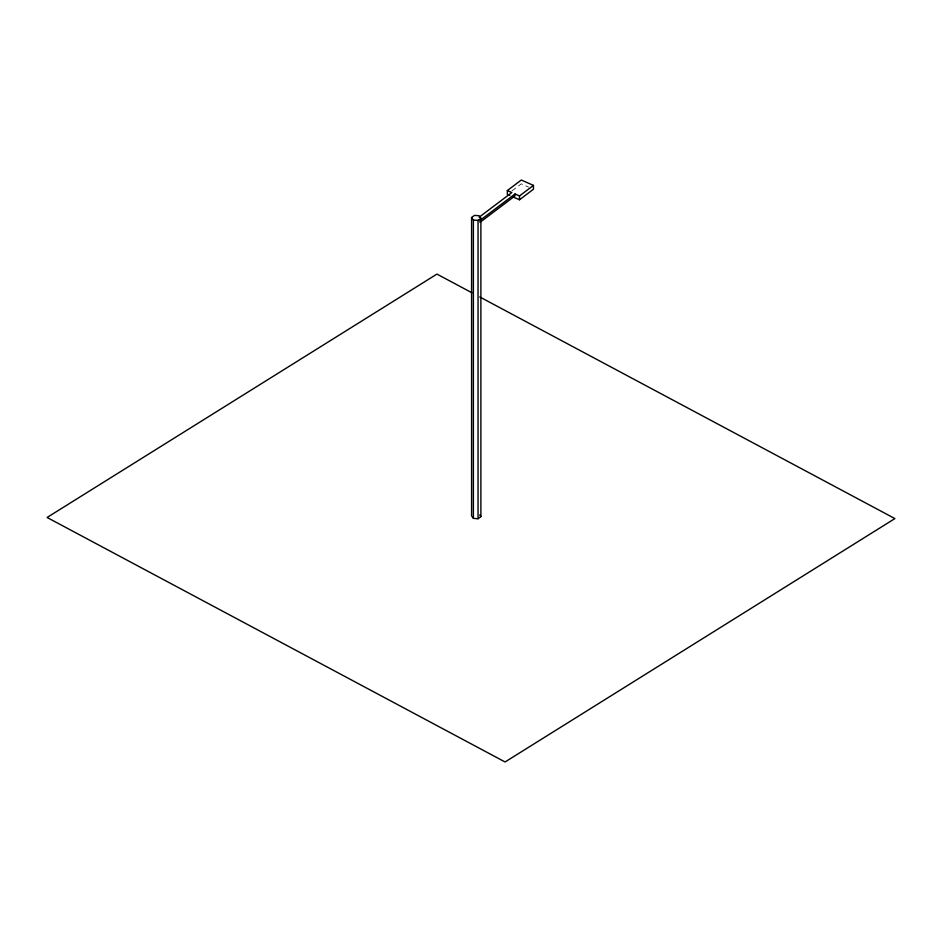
<?xml version="1.0" encoding="UTF-8"?>
<svg xmlns="http://www.w3.org/2000/svg" width="942" height="942" viewBox="0 0 942 942"><rect width="100%" height="100%" fill="white"/><g stroke="black" fill="none" stroke-linecap="round" stroke-linejoin="round"><path stroke-width="0.71" stroke-dasharray="4.71 3.53" d="M511.989 190.885L521.291 183.855L528.592 187.081"/><path stroke-width="1.41" d="M471.589 217.531L474.438 215.388L479.089 215.73L480.891 218.238L480.891 516.593L478.041 518.748L473.39 518.394L471.589 515.898L471.589 217.531L473.39 220.039L473.39 518.394M509.763 195.477L507.338 194.393L507.338 190.567L521.291 180.028L533.466 185.397L533.466 189.224L519.501 199.775L513.414 197.09M479.101 217.237L511.8 192.545L507.338 190.567M473.39 220.039L478.041 220.381L480.891 218.238M515.027 193.97L479.984 220.428L479.984 222.347L515.027 195.877L515.027 193.97L519.501 195.936L533.466 185.397M471.954 292.785L436.935 274.087L47.1 517.476L505.065 761.972L894.9 518.583L479.749 296.942M479.69 514.921L480.891 516.593M519.501 195.936L519.501 199.775M478.041 220.381L478.041 518.748"/></g></svg>
